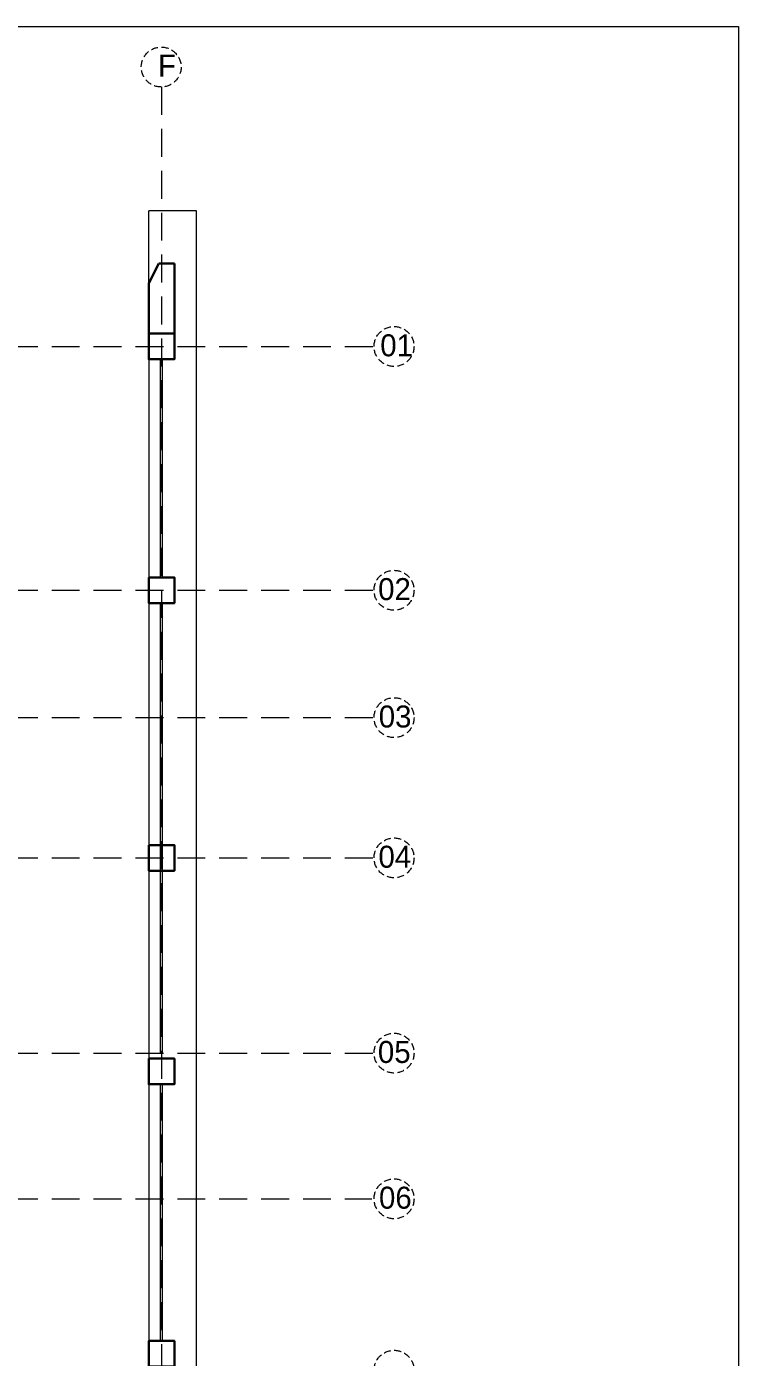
# Model space of a CAD drawing. Header units: inches. Extents: x 23587 to 409338, y -226199 to -75910.
# Drawn here: x 405640 to 406028, y -220458 to -219732 of the extents above; entities that cross this region are included whole.
import ezdxf

# ---------------------------------------------------------------- set-up
doc = ezdxf.new("R2010")
doc.units = ezdxf.units.IN
doc.header["$LTSCALE"] = 25.4
doc.header["$MEASUREMENT"] = 0
doc.linetypes.add('DASHED', pattern=[0.75, 0.5, -0.25])
doc.layers.add('Fresh air fan', color=250, linetype='Continuous', lineweight=0)
doc.styles.add('2', font='ARIALN.TTF')

# ---------------------------------------------------------------- blocks, each defined once
blk = doc.blocks.new('DFGHSDFGSDH')
at = {"layer": 'Fresh air fan', "color": 253, "linetype": 'DASHED', "lineweight": 9, "ltscale": 1.2}
for p, q in [((18257.81, -14998.27), (18257.81, -16234.25)), ((17832.08, -15139.83), (18373.76, -15139.83)), ((17832.08, -15272.83), (18373.76, -15272.83)), ((17832.08, -15342.33), (18373.76, -15342.33)), ((17832.08, -15418.83), (18373.76, -15418.83)), ((17832.08, -15525.33), (18373.76, -15525.33)), ((17832.08, -15604.83), (18372.45, -15604.83))]:
    blk.add_line(p, q, dxfattribs=at)
at = {"layer": 'Fresh air fan', "color": 251, "linetype": 'DASHED', "lineweight": 9, "ltscale": 0.3, "true_color": 0x636466}
for centre in [(18257.61, -14987.38), (18384.66, -15139.83), (18384.66, -15272.83), (18384.66, -15342.33), (18384.66, -15418.83), (18384.66, -15525.33), (18384.66, -15604.83), (18384.66, -15698.33)]:
    blk.add_circle(centre, 10.89, dxfattribs=at)
at = {"layer": 'Fresh air fan', "color": 250, "lineweight": 13, "ltscale": 0.09, "char_height": 12, "attachment_point": 1, "style": '2'}
for s, width, insert in [('{\\fCentury Gothic|b0|i0|c0|p34;F}', 12, (18255.87, -14980.56)), ('{\\fCentury Gothic|b0|i0|c0|p34;01}', 13.1513, (18377.14, -15133.2)), ('{\\fCentury Gothic|b0|i0|c0|p34;02}', 13.1513, (18375.98, -15266.2)), ('{\\fCentury Gothic|b0|i0|c0|p34;03}', 13.1513, (18376.31, -15335.7)), ('{\\fCentury Gothic|b0|i0|c0|p34;04}', 13.1513, (18376.14, -15412.2)), ('{\\fCentury Gothic|b0|i0|c0|p34;05}', 13.1513, (18375.85, -15518.7)), ('{\\fCentury Gothic|b0|i0|c0|p34;06}', 13.1513, (18376.45, -15598.2))]:
    blk.add_mtext_dynamic_manual_height_columns(s, width=width, gutter_width=0.5, heights=[0], dxfattribs=dict(at, insert=insert))

msp = doc.modelspace()

# ---------------------------------------------------------------- linework, layer by layer
at = {"layer": 'Fresh air fan', "color": 250, "lineweight": 13, "ltscale": 0.09}
for p, q in [((405732.28, -219832.44), (405706.28, -219832.44)), ((405706.28, -219871.94), (405706.28, -219832.44)), ((405732.28, -220912.44), (405732.28, -219832.44)), ((405706.28, -219913.44), (405706.28, -220888.44))]:
    msp.add_line(p, q, dxfattribs=at)
at = {"layer": 'Fresh air fan', "color": 250, "lineweight": 30, "ltscale": 0.09}
for p, q in [((405706.28, -219871.94), (405711.79, -219861.11)), ((405711.79, -219861.11), (405720.28, -219861.11)), ((405706.28, -219871.94), (405706.28, -219899.44))]:
    msp.add_line(p, q, dxfattribs=at)
at = {"layer": 'Fresh air fan', "color": 230, "lineweight": 13, "ltscale": 0.09}
for p, q in [((405712.78, -220032.44), (405712.78, -219913.44)), ((405713.78, -220032.44), (405713.78, -219913.44)), ((405712.78, -220291.94), (405712.78, -220046.44)), ((405713.78, -220291.94), (405713.78, -220046.44)), ((405712.78, -220448.94), (405712.78, -220308.94)), ((405713.78, -220448.94), (405713.78, -220308.94))]:
    msp.add_line(p, q, dxfattribs=at)
at = {"layer": 'Fresh air fan', "color": 250, "lineweight": 13, "ltscale": 0.09}
msp.add_lwpolyline([(405112.84, -219731.94), (406028.04, -219731.94), (406028.04, -221142.98), (405112.84, -221142.98)], close=True, dxfattribs=at)
at = {"layer": 'Fresh air fan', "color": 250, "lineweight": 30, "ltscale": 0.09}
msp.add_lwpolyline([(405720.28, -219861.11), (405720.28, -219899.44), (405706.28, -219899.44), (405706.28, -219871.94)], dxfattribs=at)
at = {"layer": 'Fresh air fan', "color": 232, "lineweight": 30, "ltscale": 0.09}
for points in [[(405706.28, -219899.44), (405720.28, -219899.44), (405720.28, -219913.44), (405706.28, -219913.44)], [(405706.28, -220032.44), (405720.28, -220032.44), (405720.28, -220046.44), (405706.28, -220046.44)], [(405706.28, -220178.44), (405720.28, -220178.44), (405720.28, -220192.44), (405706.28, -220192.44)], [(405706.28, -220294.94), (405720.28, -220294.94), (405720.28, -220308.94), (405706.28, -220308.94)], [(405706.28, -220462.94), (405720.28, -220462.94), (405720.28, -220448.94), (405706.28, -220448.94)]]:
    msp.add_lwpolyline(points, close=True, dxfattribs=at)

# ---------------------------------------------------------------- block references
at = {"layer": 'Fresh air fan', "color": 250, "lineweight": 13}
msp.add_blockref('DFGHSDFGSDH', (387455.48, -204766.61), dxfattribs=at)

doc.saveas('drawing.dxf')
